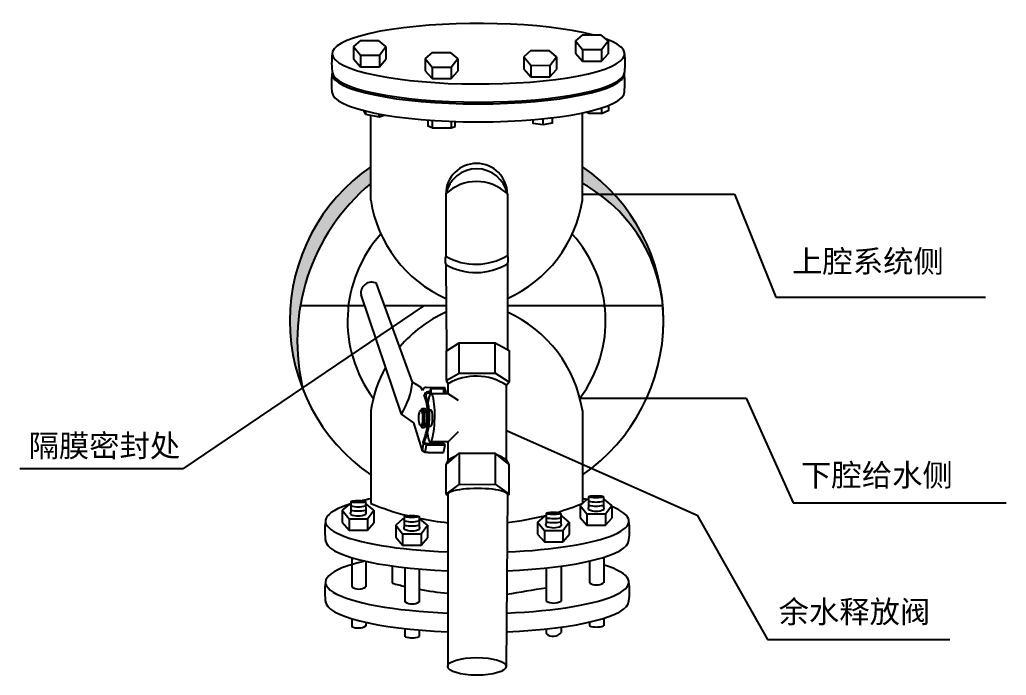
# Model space of a CAD drawing. Header units: millimetres. Extents: x 270980 to 377517, y 122245 to 152875.
# Drawn here: x 270980 to 288724, y 141092 to 152875 of the extents above; entities that cross this region are included whole.
import ezdxf

# ---------------------------------------------------------------- set-up
doc = ezdxf.new("R2010")
doc.units = ezdxf.units.MM
doc.styles.get("Standard").update_dxf_attribs({"font": 'arial.ttf'})

msp = doc.modelspace()

# ---------------------------------------------------------------- hatches: boundary and pattern name
h = msp.add_hatch(color=7)
h.dxf.hatch_style = 1
h.paths.add_polyline_path([(276085, 146198, -0.288326), (277293, 149933), (277293, 150232, 0.352191)])
h = msp.add_hatch(color=7)
h.dxf.hatch_style = 1
h.paths.add_polyline_path([(281101, 150232), (281101, 149933, -0.246839), (282546, 147741, 0.225092)])

# ---------------------------------------------------------------- linework, layer by layer
for p, q in [((281103, 152605), (280977, 152496)), ((281103, 152605), (281430, 152605)), ((281561, 152496), (281430, 152605)), ((277109, 152504), (276983, 152395)), ((277109, 152504), (277435, 152504)), ((277566, 152395), (277435, 152504)), ((280977, 152496), (280977, 152275)), ((280977, 152496), (281103, 152341)), ((281443, 152340), (281561, 152496)), ((281561, 152496), (281561, 152265)), ((276983, 152395), (276983, 152173)), ((276983, 152395), (277109, 152240)), ((277449, 152239), (277566, 152395)), ((277566, 152395), (277566, 152164)), ((278399, 152289), (278273, 152180)), ((278399, 152289), (278726, 152289)), ((278857, 152180), (278726, 152289)), ((280175, 152320), (280049, 152211)), ((280175, 152320), (280501, 152320)), ((280632, 152211), (280501, 152320)), ((280977, 152275), (281103, 152132)), ((281103, 152341), (281443, 152340)), ((281103, 152341), (281103, 152132)), ((281443, 152340), (281443, 152132)), ((281443, 152132), (281561, 152265)), ((276983, 152173), (277109, 152031)), ((277109, 152240), (277449, 152239)), ((277109, 152240), (277109, 152031)), ((277449, 152239), (277449, 152031)), ((277449, 152031), (277566, 152164)), ((278273, 152180), (278273, 151958)), ((278273, 152180), (278399, 152025)), ((278739, 152024), (278857, 152180)), ((278857, 152180), (278857, 151948)), ((280049, 152211), (280049, 151990)), ((280049, 152211), (280175, 152056)), ((280515, 152055), (280632, 152211)), ((280632, 152211), (280632, 151980)), ((281103, 152132), (281443, 152132)), ((277109, 152031), (277449, 152031)), ((278273, 151958), (278399, 151816)), ((278399, 152025), (278739, 152024)), ((278399, 152025), (278399, 151816)), ((278739, 152024), (278739, 151816)), ((278739, 151816), (278857, 151948)), ((280049, 151990), (280175, 151847)), ((280175, 152056), (280515, 152055)), ((280175, 152056), (280175, 151847)), ((280515, 152055), (280515, 151847)), ((280515, 151847), (280632, 151980)), ((278399, 151816), (278739, 151816)), ((280175, 151847), (280515, 151847)), ((277200, 151177), (277170, 151243)), ((277200, 151235), (277200, 151177)), ((277442, 151129), (277442, 151182)), ((277442, 151182), (277442, 151129)), ((281101, 149634), (281101, 151201)), ((281221, 151189), (281159, 151213)), ((277200, 151177), (277442, 151129)), ((277293, 149634), (277293, 151159)), ((277442, 151129), (277551, 151163)), ((278399, 151066), (278399, 150931)), ((278739, 151047), (278739, 150933)), ((280394, 150992), (280394, 151095)), ((278399, 150931), (278318, 150964)), ((278399, 150931), (278739, 150933)), ((278739, 150933), (278809, 150956)), ((278644, 149740), (278644, 148624)), ((279751, 149740), (279751, 148637)), ((278644, 148475), (278658, 146925)), ((279751, 148489), (279751, 146948)), ((278045, 146361), (277398, 148134)), ((277847, 145786), (277120, 147928)), ((276027, 147741), (277184, 147741)), ((277541, 147741), (278644, 147741)), ((279751, 147741), (282546, 147741)), ((278648, 146919), (278881, 147068)), ((278881, 146524), (278881, 147068)), ((278881, 147068), (279529, 147068)), ((279529, 146524), (279529, 147068)), ((279529, 147068), (279781, 146932)), ((279781, 146932), (279781, 146362)), ((278648, 146919), (278648, 146391)), ((278648, 146391), (278881, 146524)), ((278648, 146391), (278684, 146412)), ((278648, 146391), (278684, 146329)), ((278881, 146524), (279529, 146524)), ((279781, 146362), (279529, 146524)), ((278203, 146266), (278045, 146361)), ((278226, 146212), (278203, 146266)), ((278292, 146267), (278617, 146269)), ((278380, 146244), (278363, 146220)), ((278363, 146220), (278363, 146135)), ((278380, 146148), (278380, 146244)), ((278380, 146244), (278604, 146244)), ((278604, 146244), (278604, 146148)), ((278648, 146187), (278617, 146269)), ((278684, 146148), (278684, 146329)), ((279781, 146362), (279734, 146303)), ((279734, 144964), (279734, 146303)), ((278363, 146186), (278323, 146186)), ((278335, 146165), (278363, 146165)), ((278684, 146148), (278380, 146148)), ((278604, 146187), (278648, 146187)), ((278604, 146165), (278639, 146165)), ((278639, 146165), (278648, 146187)), ((278870, 146031), (278684, 146148)), ((278212, 145889), (278194, 145851)), ((278212, 145889), (278258, 145890)), ((278261, 145819), (278212, 145889)), ((278258, 145890), (278303, 145820)), ((278345, 145863), (278372, 145863)), ((277293, 145848), (277293, 144178)), ((278070, 145627), (277847, 145786)), ((278189, 145851), (278213, 145851)), ((278261, 145819), (278303, 145820)), ((278266, 145617), (278261, 145819)), ((278307, 145618), (278303, 145820)), ((281101, 145848), (281101, 144181)), ((278222, 145128), (278070, 145627)), ((278212, 145578), (278192, 145578)), ((278196, 145580), (278215, 145542)), ((278215, 145542), (278266, 145617)), ((278215, 145542), (278259, 145543)), ((278259, 145543), (278307, 145618)), ((278266, 145617), (278307, 145618)), ((278340, 145572), (278372, 145572)), ((278684, 145287), (278872, 145475)), ((278222, 145128), (278240, 145249)), ((278240, 145249), (278235, 145281)), ((278297, 145226), (278240, 145249)), ((278266, 145262), (278259, 145292)), ((278300, 145251), (278266, 145262)), ((278274, 145098), (278297, 145226)), ((278634, 145226), (278297, 145226)), ((278612, 145251), (278300, 145251)), ((278684, 145287), (278364, 145288)), ((278601, 145098), (278634, 145226)), ((278634, 145226), (278612, 145251)), ((278684, 144953), (278684, 145287)), ((278274, 145098), (278222, 145128)), ((278328, 145098), (278274, 145098)), ((278328, 145098), (278601, 145098)), ((278648, 144881), (278881, 145085)), ((278881, 145085), (278881, 144523)), ((278881, 145085), (279529, 145085)), ((279529, 145085), (279529, 144528)), ((279781, 144881), (279529, 145085)), ((278648, 144881), (278684, 144953)), ((278648, 144344), (278648, 144881)), ((279781, 144881), (279734, 144964)), ((279781, 144344), (279781, 144881)), ((278679, 144344), (278677, 141248)), ((279751, 144347), (279726, 141244)), ((281212, 144301), (281212, 144113)), ((281477, 144301), (281479, 144113)), ((276904, 144164), (276781, 144057)), ((276935, 144164), (276904, 144164)), ((276935, 144214), (276935, 144026)), ((277200, 144214), (277202, 144026)), ((277223, 144164), (277201, 144164)), ((277351, 144057), (277223, 144164)), ((281181, 144251), (281058, 144144)), ((281058, 144144), (281058, 143928)), ((281058, 144144), (281181, 143992)), ((281212, 144251), (281181, 144251)), ((281500, 144251), (281478, 144251)), ((281628, 144144), (281500, 144251)), ((281513, 143992), (281628, 144144)), ((281628, 144144), (281628, 143918)), ((276781, 144057), (276781, 143841)), ((276781, 144057), (276904, 143905)), ((277236, 143905), (277351, 144057)), ((277351, 144057), (277351, 143831)), ((277897, 143945), (277897, 143757)), ((278163, 143945), (278164, 143757)), ((280416, 143952), (280294, 143846)), ((280447, 143952), (280416, 143952)), ((280447, 144002), (280447, 143815)), ((280713, 144002), (280715, 143815)), ((280736, 143952), (280713, 143952)), ((280864, 143846), (280736, 143952)), ((281058, 143928), (281181, 143789)), ((281181, 143992), (281513, 143992)), ((281181, 143992), (281181, 143789)), ((281513, 143992), (281513, 143788)), ((281513, 143788), (281628, 143918)), ((276781, 143841), (276904, 143702)), ((276904, 143905), (277236, 143905)), ((276904, 143905), (276904, 143702)), ((277236, 143905), (277236, 143701)), ((277236, 143701), (277351, 143831)), ((277866, 143895), (277743, 143788)), ((277743, 143788), (277743, 143572)), ((277743, 143788), (277866, 143636)), ((277897, 143895), (277866, 143895)), ((278185, 143895), (278163, 143895)), ((278313, 143788), (278185, 143895)), ((278198, 143636), (278313, 143788)), ((278313, 143788), (278313, 143562)), ((280294, 143846), (280294, 143629)), ((280294, 143846), (280416, 143694)), ((280749, 143693), (280864, 143846)), ((280864, 143846), (280864, 143620)), ((281181, 143789), (281513, 143788)), ((276904, 143702), (277236, 143701)), ((277743, 143572), (277866, 143433)), ((277866, 143636), (278198, 143636)), ((277866, 143636), (277866, 143433)), ((278198, 143636), (278198, 143433)), ((278198, 143433), (278313, 143562)), ((280294, 143629), (280416, 143490)), ((280416, 143694), (280749, 143693)), ((280416, 143694), (280416, 143490)), ((280749, 143693), (280749, 143490)), ((280749, 143490), (280864, 143620)), ((277866, 143433), (278198, 143433)), ((280416, 143490), (280749, 143490)), ((276952, 143206), (276952, 142682)), ((281483, 143212), (281483, 142753)), ((277206, 143140), (277206, 142682)), ((277680, 143056), (277680, 142746)), ((277914, 142408), (277914, 143027)), ((280447, 143021), (280447, 142424)), ((280718, 143054), (280718, 142424)), ((281226, 143144), (281226, 142753)), ((278164, 143002), (278164, 142408)), ((276952, 142109), (276952, 141965)), ((277207, 142043), (277207, 141977)), ((280718, 141957), (280718, 141863)), ((281226, 142047), (281226, 141979)), ((281483, 142115), (281483, 141979)), ((277914, 141783), (277914, 141930)), ((278164, 141905), (278164, 141788)), ((280447, 141924), (280447, 141841))]:
    msp.add_line(p, q)
at = {"color": 3}
for p, q in [((281101, 149740), (283833, 149740)), ((283833, 149740), (284580, 147889)), ((284580, 147889), (288348, 147889)), ((278257, 147741), (273913, 144805)), ((281055, 146071), (284047, 146071)), ((284047, 146071), (284892, 144189)), ((279734, 145492), (283165, 143970)), ((273913, 144805), (270980, 144805)), ((284892, 144189), (288724, 144189)), ((283165, 143970), (284431, 141732)), ((284431, 141732), (287706, 141732))]:
    msp.add_line(p, q, dxfattribs=at)
for points in [[(281443, 151189), (281221, 151189), (281221, 151228)], [(281443, 151289), (281443, 151189), (281578, 151250), (281578, 151339)], [(278318, 151071), (278318, 150964)], [(278809, 150956), (278809, 150956), (278809, 151045)], [(280211, 151078), (280211, 151017), (280394, 150992), (280561, 151023), (280561, 151113)], [(278648, 144344), (278881, 144523), (279529, 144528), (279781, 144344), (279751, 144322)], [(278679, 144320), (278648, 144344)]]:
    msp.add_lwpolyline(points)
for centre, radius, start, end in [((277852, 152102), 1262, 172.5962, 188.8783), ((280599, 152102), 1272, 352.6558, 7.3442), ((277847, 151744), 1262, 172.5962, 188.8783), ((280594, 151744), 1272, 352.6558, 7.3442), ((279197, 147463), 3360, 124.5143, 235.4857), ((279197, 149740), 553, 0, 180), ((279197, 149631), 564, 11.1279, 168.8721), ((279197, 147463), 3360, 304.5143, 55.4857), ((279197, 149177), 790, 45.5065, 134.4935), ((279659, 147104), 3687, 129.9003, 194.235), ((279738, 147463), 2821, 354.347, 61.1157), ((279590, 149988), 2324, 188.7691, 245.9723), ((278804, 149988), 2324, 294.0277, 351.2309), ((279197, 147463), 2321, 137.827, 216.8322), ((279197, 147463), 2321, 323.1678, 42.173), ((278850, 148550), 219, 160.1807, 199.8193), ((279186, 149567), 1088, 240.1306, 301.2817), ((279575, 148563), 191, 337.0506, 22.9494), ((279186, 149419), 1088, 240.1306, 301.2817), ((277308, 147965), 191, 61.9777, 191.225), ((279590, 145494), 2324, 114.0277, 139.8315), ((278804, 145494), 2324, 8.7691, 65.9723), ((279590, 145494), 2324, 150.8118, 171.2309), ((279188, 145487), 982, 56.2239, 120.8988), ((276576, 146546), 1481, 329.1271, 352.8451), ((278288, 146205), 62.3, 85.9061, 174.1999), ((277151, 145733), 1174, 337.367, 19.7355), ((278320, 146121), 64.4, 87.7027, 172.8475), ((277247, 145738), 1106, 336.201, 20.5998), ((278337, 146106), 58.9, 92.2208, 159.2246), ((279217, 144175), 943, 115.1549, 124.4626), ((279217, 144175), 943, 56.772, 67.6462), ((277068, 144631), 512, 254.8865, 284.9997), ((279194, 148868), 5060, 247.9416, 255.8451), ((279194, 148868), 5060, 286.6506, 292.148), ((281229, 144092), 26.6, 129.1476, 230.8524), ((281346, 144718), 512, 254.8865, 284.9997), ((281346, 144838), 705, 259.0795, 280.8962), ((281460, 144091), 28.8, 321.8729, 48.8814), ((276952, 144005), 26.6, 129.1476, 230.8524), ((277068, 144751), 705, 259.0795, 280.8962), ((277068, 144276), 321, 245.3922, 295.3397), ((277183, 144004), 28.8, 321.8729, 48.8814), ((279194, 148868), 5060, 258.2469, 264.1645), ((279194, 148868), 5060, 276.275, 284.3491), ((280581, 144420), 512, 254.8865, 284.9997), ((281346, 144363), 321, 245.3922, 295.3397), ((277776, 143693), 1310, 172.5962, 188.8783), ((277914, 143737), 26.6, 129.1476, 230.8524), ((278031, 144362), 512, 254.8865, 284.9997), ((278031, 144482), 705, 259.0795, 280.8962), ((278145, 143736), 28.8, 321.8729, 48.8814), ((280464, 143794), 26.6, 129.1476, 230.8524), ((280581, 144540), 705, 259.0795, 280.8962), ((280581, 144065), 321, 245.3922, 295.3397), ((280696, 143793), 28.8, 321.8729, 48.8814), ((280627, 143693), 1320, 352.6558, 7.3442), ((278031, 144008), 321, 245.3922, 295.3397), ((277776, 142596), 1310, 172.5962, 188.8783), ((277079, 142851), 211, 232.9386, 307.0614), ((279245, 148536), 5998, 254.8719, 257.1747), ((281354, 142952), 236, 237.1185, 302.8815), ((280627, 142596), 1320, 352.6558, 7.3442), ((279245, 148536), 5998, 259.6162, 264.5738), ((286275, 105172), 37938, 98.8363, 99.9247), ((278039, 142632), 256, 240.7654, 299.2346), ((280583, 142680), 290, 242.1233, 297.8767), ((277067, 142227), 286, 246.2409, 299.2433), ((281354, 142381), 422, 252.281, 287.719), ((278031, 142158), 393, 252.6425, 289.8078), ((280573, 141975), 184, 227.017, 322.4088)]:
    msp.add_arc(centre, radius, start, end)
for centre, major_axis, ratio, start_param, end_param in [((279231, 152264), (2630, 0), 0.20678, 0.67761, 6.800677), ((279226, 151907), (2630, 0), 0.20678, 3.141593, 6.282737), ((279231, 151939), (2630, 0), 0.20678, 3.141593, 6.283185), ((279226, 151582), (2630, 0), 0.20678, 3.141593, 6.283185), ((278372, 145718), (9, 430), 0.168378, 2.282235, 7.156083), ((278372, 145718), (0, 146), 0.226654, 3.141593, 6.283185), ((278213, 145715), (0, 136), 0.258023, 3.122741, 6.283185), ((279214, 144344), (535, 0), 0.193787, 6.283185, 9.424778), ((279207, 143862), (2729, 0), 0.20678, 2.347772, 2.429307), ((279207, 143862), (2729, 0), 0.20678, 0.760973, 0.803924), ((279207, 143862), (2729, 0), 0.20678, 2.554371, 4.517589), ((279207, 143862), (2729, 0), 0.20678, 4.909801, 6.763226), ((279207, 143524), (2729, 0), 0.20678, 3.141593, 4.5175), ((279207, 143524), (2729, 0), 0.20678, 4.905352, 6.283185), ((279207, 142764), (2729, 0), 0.20678, 2.403425, 4.5173), ((279207, 142764), (2729, 0), 0.20678, 4.906536, 6.868075), ((279207, 142427), (2729, 0), 0.20678, 3.141593, 4.517211), ((279207, 142427), (2729, 0), 0.20678, 4.905613, 6.283185)]:
    msp.add_ellipse(centre, major_axis=major_axis, ratio=ratio, start_param=start_param, end_param=end_param)
for centre, major_axis, ratio in [((278192, 145715), (0, 136), 0.257394), ((281345, 144301), (-133, 0), 0.152139), ((277068, 144214), (-133, 0), 0.152139), ((278030, 143945), (-133, 0), 0.152139), ((280580, 144002), (-133, 0), 0.152139), ((279202, 141251), (-525, 0), 0.302937)]:
    msp.add_ellipse(centre, major_axis=major_axis, ratio=ratio)

# ---------------------------------------------------------------- texts
at = {"char_height": 400, "attachment_point": 1}
for s, width, insert in [('{\\fSimSun|b0|i0|c134|p2;上腔系统侧}', 3206.75, (284873, 148732)), ('{\\fSimSun|b0|i0|c134|p2;隔膜密封处}', 3165.02, (271138, 145418)), ('{\\fSimSun|b0|i0|c134|p2;下腔给水侧}', 3139.42, (285034, 144890)), ('{\\fSimSun|b0|i0|c134|p2;余水释放阀}', 3218.2, (284629, 142433))]:
    msp.add_mtext_dynamic_manual_height_columns(s, width=width, gutter_width=12.5, heights=[0], dxfattribs=dict(at, insert=insert))

doc.saveas('drawing.dxf')
